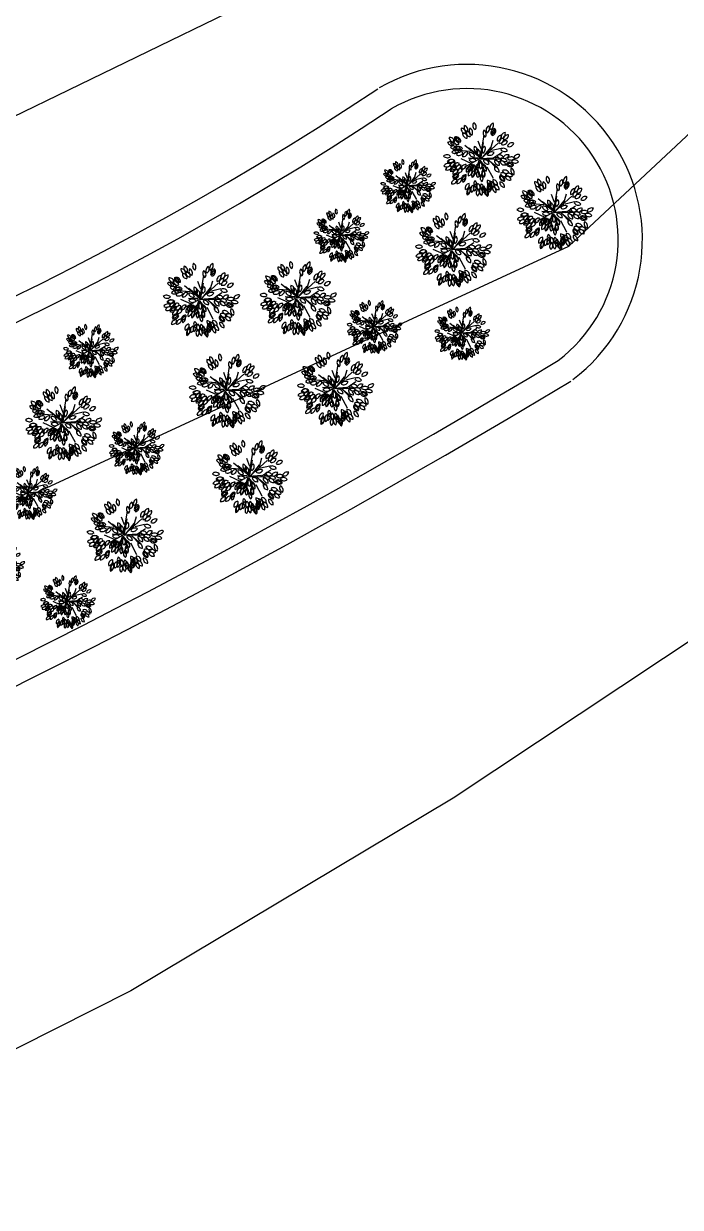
# Model space of a CAD drawing. Header units: metres. Extents: x 263639 to 269142, y 7370519 to 7372711.
# Drawn here: x 265507.8 to 265540.4, y 7371423 to 7371481.8 of the extents above; entities that cross this region are included whole.
import ezdxf

# ---------------------------------------------------------------- set-up
doc = ezdxf.new("R2010")
doc.units = ezdxf.units.M
doc.layers.add('CAY', color=94, linetype='Continuous')
doc.layers.add('LOTE', color=7, linetype='Continuous')

# ---------------------------------------------------------------- blocks, each defined once
blk = doc.blocks.new('A$C4E926DCA')
at = {"layer": 'CAY'}
for p, q in [((335, 348), (374, 563)), ((374, 563), (372, 552)), ((335, 355), (195, 472)), ((340, 359), (234, 446)), ((345, 438), (319, 510)), ((330, 348), (364, 495)), ((337, 344), (504, 491)), ((343, 359), (369, 495)), ((345, 344), (433, 450)), ((425, 412), (456, 514)), ((443, 423), (528, 442)), ((248, 416), (139, 427)), ((258, 302), (160, 348)), ((340, 351), (187, 268)), ((229, 355), (319, 359)), ((314, 348), (229, 355)), ((332, 336), (266, 185)), ((322, 329), (287, 230)), ((316, 348), (314, 348)), ((322, 333), (322, 329)), ((330, 333), (369, 283)), ((367, 291), (332, 333)), ((337, 348), (451, 355)), ((340, 344), (512, 344)), ((406, 340), (496, 264)), ((414, 333), (478, 264)), ((443, 344), (536, 404)), ((306, 257), (322, 181)), ((369, 283), (367, 291)), ((396, 272), (451, 166))]:
    blk.add_line(p, q, dxfattribs=at)
for centre, radius, start, end in [((236, 637), 44.2, 158.5101, 251.522), ((184, 612), 42.7, 337.1668, 74.9456), ((317, 652), 44.2, 143.5101, 236.522), ((260, 642), 42.7, 322.1668, 59.9456), ((473, 630), 44.2, 108.5101, 201.522), ((420, 654), 42.7, 287.1668, 24.9456), ((60, 505), 42.7, 2.1668, 99.9456), ((96, 550), 44.2, 183.5101, 276.522), ((148, 544), 44.2, 173.5101, 266.522), ((104, 506), 42.7, 352.1668, 89.9456), ((158, 550), 44.2, 178.5101, 271.522), ((117, 509), 42.7, 357.1668, 94.9456), ((209, 625), 44.2, 173.5101, 266.522), ((165, 587), 42.7, 352.1668, 89.9456), ((222, 582), 44.2, 173.5101, 266.522), ((178, 544), 42.7, 352.1668, 89.9456), ((253, 595), 44.2, 168.5101, 261.522), ((206, 561), 42.7, 347.1668, 84.9456), ((283, 605), 44.2, 148.5101, 241.522), ((227, 589), 42.7, 327.1668, 64.9456), ((409, 581), 44.2, 143.5101, 236.522), ((352, 571), 42.7, 322.1668, 59.9456), ((438, 608), 44.2, 118.5101, 211.522), ((382, 623), 42.7, 297.1668, 34.9456), ((481, 579), 44.2, 98.5101, 191.522), ((433, 611), 42.7, 277.1668, 14.9456), ((490, 571), 44.2, 103.5101, 196.522), ((439, 599), 42.7, 282.1668, 19.9456), ((537, 517), 44.2, 98.5101, 191.522), ((489, 550), 42.7, 277.1668, 14.9456), ((574, 541), 44.2, 98.5101, 191.522), ((527, 573), 42.7, 277.1668, 14.9456), ((594, 518), 44.2, 83.5101, 176.522), ((556, 562), 42.7, 262.1668, 359.9456), ((57, 464), 42.7, 17.1668, 114.9456), ((81, 517), 44.2, 198.5101, 291.522), ((88, 426), 42.7, 27.1668, 124.9456), ((103, 482), 44.2, 208.5101, 301.522), ((80, 460), 42.7, 12.1668, 109.9456), ((109, 511), 44.2, 193.5101, 286.522), ((100, 477), 42.7, 7.1668, 104.9456), ((133, 524), 44.2, 188.5101, 281.522), ((123, 418), 42.7, 37.1668, 134.9456), ((127, 475), 44.2, 218.5101, 311.522), ((140, 396), 42.7, 52.1668, 149.9456), ((141, 419), 42.7, 37.1668, 134.9456), ((145, 477), 44.2, 218.5101, 311.522), ((324, 444), 44.2, 158.5101, 251.522), ((272, 419), 42.7, 337.1668, 74.9456), ((345, 421), 44.2, 158.5101, 251.522), ((293, 396), 42.7, 337.1668, 74.9456), ((398, 423), 44.2, 118.5101, 211.522), ((342, 437), 42.7, 297.1668, 34.9456), ((557, 491), 44.2, 93.5101, 186.522), ((513, 527), 42.7, 272.1668, 9.9456), ((548, 395), 44.2, 28.5101, 121.522), ((574, 464), 44.2, 73.5101, 166.522), ((545, 514), 42.7, 252.1668, 349.9456), ((629, 444), 44.2, 68.5101, 161.522), ((604, 496), 42.7, 247.1668, 344.9456), ((30, 347), 42.7, 37.1668, 134.9456), ((35, 405), 44.2, 218.5101, 311.522), ((69, 303), 42.7, 52.1668, 149.9456), ((59, 360), 44.2, 233.5101, 326.522), ((72, 302), 42.7, 42.1668, 139.9456), ((72, 360), 44.2, 223.5101, 316.522), ((110, 387), 42.7, 47.1668, 144.9456), ((104, 444), 44.2, 228.5101, 321.522), ((130, 453), 44.2, 233.5101, 326.522), ((156, 370), 42.7, 57.1668, 154.9456), ((141, 425), 44.2, 238.5101, 331.522), ((216, 369), 42.7, 82.1668, 179.9456), ((179, 413), 44.2, 263.5101, 356.522), ((243, 362), 42.7, 7.1668, 104.9456), ((275, 410), 44.2, 188.5101, 281.522), ((263, 307), 42.7, 37.1668, 134.9456), ((267, 364), 44.2, 218.5101, 311.522), ((373, 293), 44.2, 8.5101, 101.522), ((406, 340), 42.7, 187.1668, 284.9456), ((440, 364), 44.2, 58.5101, 151.522), ((424, 420), 42.7, 237.1668, 334.9456), ((508, 327), 42.7, 177.1668, 274.9456), ((467, 286), 44.2, 358.5101, 91.522), ((512, 362), 42.7, 197.1668, 294.9456), ((488, 309), 44.2, 18.5101, 111.522), ((528, 390), 42.7, 202.1668, 299.9456), ((509, 336), 44.2, 23.5101, 116.522), ((541, 305), 44.2, 23.5101, 116.522), ((560, 360), 42.7, 202.1668, 299.9456), ((563, 451), 42.7, 207.1668, 304.9456), ((584, 336), 44.2, 68.5101, 161.522), ((559, 389), 42.7, 247.1668, 344.9456), ((618, 315), 44.2, 43.5101, 136.522), ((617, 373), 42.7, 222.1668, 319.9456), ((648, 287), 44.2, 33.5101, 126.522), ((684, 337), 44.2, 68.5101, 161.522), ((659, 389), 42.7, 247.1668, 344.9456), ((39, 266), 42.7, 52.1668, 149.9456), ((28, 323), 44.2, 233.5101, 326.522), ((58, 241), 42.7, 67.1668, 164.9456), ((33, 293), 44.2, 248.5101, 341.522), ((94, 274), 42.7, 62.1668, 159.9456), ((73, 328), 44.2, 243.5101, 336.522), ((99, 227), 42.7, 67.1668, 164.9456), ((74, 280), 44.2, 248.5101, 341.522), ((103, 243), 42.7, 67.1668, 164.9456), ((78, 295), 44.2, 248.5101, 341.522), ((121, 175), 42.7, 72.1668, 169.9456), ((124, 209), 42.7, 82.1668, 179.9456), ((86, 253), 44.2, 263.5101, 356.522), ((122, 271), 42.7, 57.1668, 154.9456), ((106, 326), 44.2, 238.5101, 331.522), ((150, 249), 42.7, 77.1668, 174.9456), ((116, 297), 44.2, 258.5101, 351.522), ((167, 222), 42.7, 82.1668, 179.9456), ((129, 265), 44.2, 263.5101, 356.522), ((201, 254), 42.7, 82.1668, 179.9456), ((163, 298), 44.2, 263.5101, 356.522), ((246, 239), 42.7, 97.1668, 194.9456), ((199, 272), 44.2, 278.5101, 11.522), ((263, 252), 42.7, 87.1668, 184.9456), ((221, 292), 44.2, 268.5101, 1.522), ((264, 203), 42.7, 97.1668, 194.9456), ((217, 236), 44.2, 278.5101, 11.522), ((281, 250), 42.7, 97.1668, 194.9456), ((233, 283), 44.2, 278.5101, 11.522), ((296, 199), 42.7, 112.1668, 209.9456), ((297, 247), 42.7, 107.1668, 204.9456), ((245, 271), 44.2, 288.5101, 21.522), ((241, 219), 44.2, 293.5101, 26.522), ((326, 232), 42.7, 112.1668, 209.9456), ((331, 258), 42.7, 97.1668, 194.9456), ((272, 251), 44.2, 293.5101, 26.522), ((283, 291), 44.2, 278.5101, 11.522), ((340, 205), 42.7, 127.1668, 224.9456), ((283, 209), 44.2, 308.5101, 41.522), ((364, 288), 42.7, 137.1668, 234.9456), ((307, 283), 44.2, 318.5101, 51.522), ((387, 197), 42.7, 117.1668, 214.9456), ((390, 280), 42.7, 172.1668, 269.9456), ((390, 220), 42.7, 147.1668, 244.9456), ((346, 243), 44.2, 353.5101, 86.522), ((331, 211), 44.2, 298.5101, 31.522), ((334, 205), 44.2, 328.5101, 61.522), ((402, 273), 42.7, 152.1668, 249.9456), ((347, 253), 44.2, 333.5101, 66.522), ((506, 265), 42.7, 172.1668, 269.9456), ((462, 228), 44.2, 353.5101, 86.522), ((557, 329), 42.7, 187.1668, 284.9456), ((524, 281), 44.2, 8.5101, 101.522), ((575, 251), 42.7, 202.1668, 299.9456), ((556, 196), 44.2, 23.5101, 116.522), ((595, 256), 44.2, 28.5101, 121.522), ((610, 312), 42.7, 207.1668, 304.9456), ((620, 321), 42.7, 202.1668, 299.9456), ((600, 266), 44.2, 23.5101, 116.522), ((656, 236), 42.7, 152.1668, 249.9456), ((601, 215), 44.2, 333.5101, 66.522), ((658, 344), 42.7, 212.1668, 309.9456), ((110, 118), 42.7, 77.1668, 174.9456), ((77, 165), 44.2, 258.5101, 351.522), ((92, 225), 44.2, 253.5101, 346.522), ((121, 162), 42.7, 67.1668, 164.9456), ((96, 214), 44.2, 248.5101, 341.522), ((159, 126), 42.7, 87.1668, 184.9456), ((118, 167), 44.2, 268.5101, 1.522), ((202, 161), 42.7, 87.1668, 184.9456), ((161, 201), 44.2, 268.5101, 1.522), ((211, 156), 42.7, 112.1668, 209.9456), ((156, 175), 44.2, 293.5101, 26.522), ((235, 79), 42.7, 97.1668, 194.9456), ((188, 111), 44.2, 278.5101, 11.522), ((310, 78), 42.7, 117.1668, 214.9456), ((316, 119), 42.7, 142.1668, 239.9456), ((254, 92), 44.2, 298.5101, 31.522), ((259, 108), 44.2, 323.5101, 56.522), ((342, 91), 42.7, 137.1668, 234.9456), ((285, 86), 44.2, 318.5101, 51.522), ((373, 174), 42.7, 137.1668, 234.9456), ((375, 92), 42.7, 142.1668, 239.9456), ((318, 81), 44.2, 323.5101, 56.522), ((315, 169), 44.2, 318.5101, 51.522), ((437, 141), 42.7, 172.1668, 269.9456), ((393, 104), 44.2, 353.5101, 86.522), ((441, 101), 42.7, 147.1668, 244.9456), ((445, 92), 42.7, 147.1668, 244.9456), ((386, 85), 44.2, 328.5101, 61.522), ((389, 77), 44.2, 328.5101, 61.522), ((462, 128), 42.7, 167.1668, 264.9456), ((415, 95), 44.2, 348.5101, 81.522), ((490, 145), 42.7, 172.1668, 269.9456), ((446, 108), 44.2, 353.5101, 86.522), ((503, 103), 42.7, 172.1668, 269.9456), ((459, 65), 44.2, 353.5101, 86.522), ((551, 181), 42.7, 177.1668, 274.9456), ((511, 139), 44.2, 358.5101, 91.522), ((553, 126), 42.7, 172.1668, 269.9456), ((509, 88), 44.2, 353.5101, 86.522), ((555, 188), 42.7, 177.1668, 274.9456), ((514, 146), 44.2, 358.5101, 91.522), ((559, 222), 42.7, 197.1668, 294.9456), ((535, 170), 44.2, 18.5101, 111.522), ((604, 189), 42.7, 187.1668, 284.9456), ((571, 142), 44.2, 8.5101, 101.522), ((588, 166), 44.2, 23.5101, 116.522), ((607, 221), 42.7, 202.1668, 299.9456), ((248, 36), 42.7, 107.1668, 204.9456), ((195, 60), 44.2, 288.5101, 21.522), ((256, 49), 42.7, 112.1668, 209.9456), ((201, 68), 44.2, 293.5101, 26.522), ((286, 67), 42.7, 117.1668, 214.9456), ((230, 82), 44.2, 298.5101, 31.522), ((336, 36), 42.7, 127.1668, 224.9456), ((278, 41), 44.2, 308.5101, 41.522), ((365, 49), 42.7, 142.1668, 239.9456), ((308, 38), 44.2, 323.5101, 56.522), ((387, 66), 42.7, 127.1668, 224.9456), ((330, 70), 44.2, 308.5101, 41.522), ((409, 48), 42.7, 142.1668, 239.9456), ((352, 38), 44.2, 323.5101, 56.522), ((420, 35), 42.7, 137.1668, 234.9456), ((362, 29), 44.2, 318.5101, 51.522), ((437, 81), 42.7, 147.1668, 244.9456), ((381, 66), 44.2, 328.5101, 61.522), ((485, 78), 42.7, 157.1668, 254.9456), ((432, 52), 44.2, 338.5101, 71.522)]:
    blk.add_arc(centre, radius, start, end, dxfattribs=at)

msp = doc.modelspace()

# ---------------------------------------------------------------- linework, layer by layer
msp.add_lwpolyline([(264487.385, 7371030.18), (264985.471, 7371330.628), (265022.806, 7371337.415), (265406.251, 7371417.452), (265476.662, 7371443.778), (265534.855, 7371470.719), (265583.097, 7371515.804), (265604.022, 7371549.541), (265617.819, 7371582.608), (265627.419, 7371622.1), (265743.618, 7371953.154), (265695.085, 7371971.236), (265680.95, 7371981.488), (265641.096, 7372007.932), (264744.163, 7371821.125)])
for centre, radius, start, end in [((265529.798, 7371471.029), 8.714, 307.14137, 120.02748), ((265439.05, 7371608.538), 156.053, 262.52449, 303.58442), ((265529.798, 7371471.029), 7.514, 307.14137, 120.02748), ((265439.05, 7371608.538), 157.253, 262.52449, 303.58442), ((265335.312, 7371794.277), 384.718, 284.00466, 301.1528), ((265335.312, 7371794.277), 385.918, 284.00466, 301.1528)]:
    msp.add_arc(centre, radius, start, end)
at = {"layer": 'LOTE', "color": 7}
for points in [[(265504.948, 7371476.011), (265495.534, 7371498.395), (265491.247, 7371508.591), (265499.513, 7371512.751), (265502.685, 7371514.348), (265519.558, 7371483.12), (265504.948, 7371476.011)], [(265541.63, 7371451.607), (265529.121, 7371443.282), (265513.113, 7371433.713), (265500.064, 7371427.144), (265484.84, 7371420.881), (265474.574, 7371417.27), (265463.569, 7371413.965), (265438.328, 7371408.291), (265411.104, 7371402.281), (265384.958, 7371396.509), (265355.169, 7371390.365), (265360.614, 7371360.134), (265373.289, 7371354.501), (265382.887, 7371308.983), (265441.554, 7371321.119), (265477.37, 7371329.967), (265496.185, 7371336.255), (265516.369, 7371344.019), (265542.136, 7371355.984), (265572.69, 7371373.415), (265592.669, 7371387.861), (265608.036, 7371399.463), (265550.152, 7371458.319), (265541.63, 7371451.607)]]:
    msp.add_lwpolyline(points, close=True, dxfattribs=at)

# ---------------------------------------------------------------- block references
at = {"layer": 'CAY'}
for p, xscale, yscale, zscale, rotation in [((265528.674, 7371473.143), 0.005419605997093405, 0.005419605997093405, 0.005419605997093405, 0.9832373324163496), ((265525.538, 7371472.345), 0.003901757892067668, 0.003901757892067668, 0.003901757892067668, 0.98323733241635), ((265532.318, 7371470.482), 0.005419605997093405, 0.005419605997093405, 0.005419605997093405, 0.9832373324163496), ((265522.226, 7371469.89), 0.003901757892067668, 0.003901757892067668, 0.003901757892067668, 0.98323733241635), ((265527.279, 7371468.652), 0.005419605997093405, 0.005419605997093405, 0.005419605997093405, 0.9832373324163496), ((265519.567, 7371466.246), 0.005419605997093405, 0.005419605997093405, 0.005419605997093405, 0.9832373324163496), ((265514.755, 7371466.163), 0.005419605997093405, 0.005419605997093405, 0.005419605997093405, 0.9832373324163496), ((265523.87, 7371465.347), 0.003901757892067668, 0.003901757892067668, 0.003901757892067668, 0.98323733241635), ((265528.226, 7371465.023), 0.003901757892067668, 0.003901757892067668, 0.003901757892067668, 0.98323733241635), ((265509.785, 7371464.149), 0.003901757892067668, 0.003901757892067668, 0.003901757892067668, 0.98323733241635), ((265516.036, 7371461.649), 0.005419605997093405, 0.005419605997093405, 0.005419605997093405, 0.9832373324163496), ((265521.421, 7371461.742), 0.005419605997093405, 0.005419605997093405, 0.005419605997093405, 0.9832373324163496), ((265507.912, 7371460.032), 0.005419605997093405, 0.005419605997093405, 0.005419605997093405, 0.9832373324163496), ((265512.052, 7371459.318), 0.003901757892067668, 0.003901757892067668, 0.003901757892067668, 0.98323733241635), ((265517.19, 7371457.362), 0.005419605997093405, 0.005419605997093405, 0.005419605997093405, 0.9832373324163496), ((265506.733, 7371457.099), 0.003901757892067668, 0.003901757892067668, 0.003901757892067668, 0.98323733241635), ((265510.962, 7371454.454), 0.005419605997093405, 0.005419605997093405, 0.005419605997093405, 0.9832373324163496), ((265505.128, 7371453.499), 0.003901757892067668, 0.003901757892067668, 0.003901757892067668, 0.98323733241635), ((265508.646, 7371451.686), 0.003901757892067668, 0.003901757892067668, 0.003901757892067668, 0.98323733241635)]:
    msp.add_blockref('A$C4E926DCA', p, dxfattribs=dict(at, xscale=xscale, yscale=yscale, zscale=zscale, rotation=rotation))

doc.saveas('drawing.dxf')
